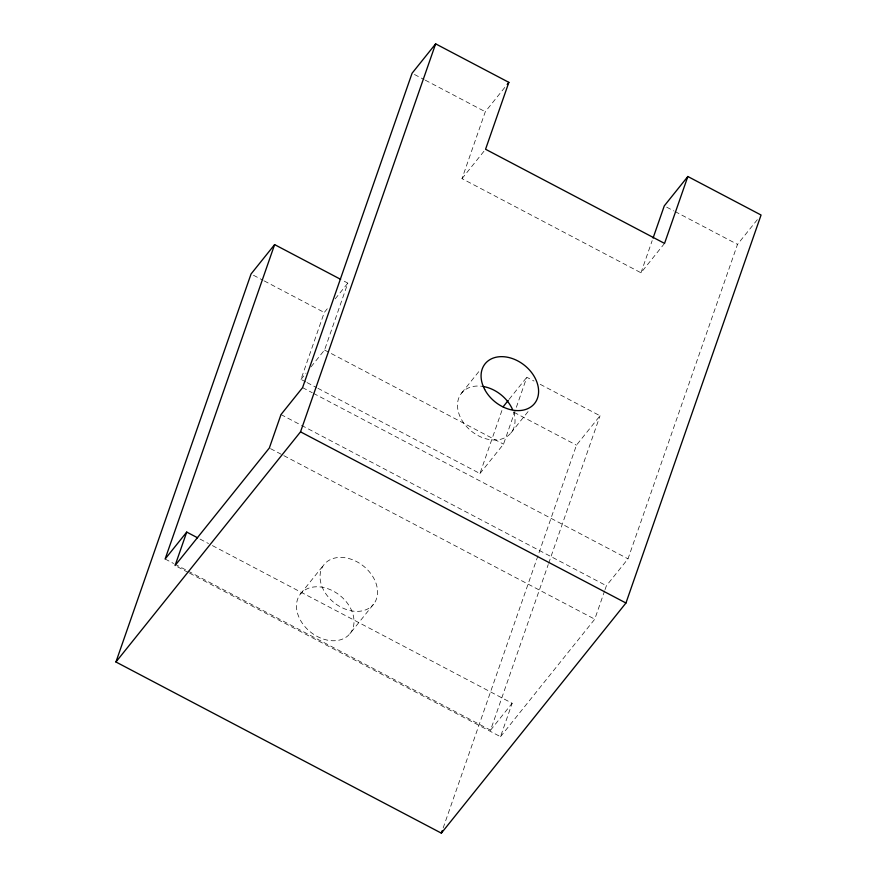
<?xml version="1.0" encoding="UTF-8"?>
<svg xmlns="http://www.w3.org/2000/svg" width="877" height="877" viewBox="0 0 877 877"><rect width="100%" height="100%" fill="white"/><g stroke="black" fill="none" stroke-linecap="round" stroke-linejoin="round"><path stroke-width="0.66" stroke-dasharray="4.38 3.29" d="M305.81 381.933L300.975 379.39L324.271 312.497L328.48 307.257M311.072 366.805L324.545 350.011L347.84 283.118L341.833 279.96M664.547 243.4L640.977 272.78L462.004 178.634L485.299 111.741L505.492 86.56M317.912 388.303L479.96 473.536L503.255 406.643M479.96 473.536L503.519 444.157L526.814 377.263L534.016 381.057M443.159 827.976L576.474 445.154L600.032 415.775L538.818 383.578M640.977 272.78L652.181 240.616M188.116 571.102L490.55 730.19L548.224 564.569M548.673 563.275L600.032 415.775M189.596 573.163L500.504 736.702L512.146 703.255L209.713 544.178M500.504 736.702L594.759 619.184L604.615 590.89M605.064 589.596L606.413 585.737L628.009 558.813L737.502 244.398L757.695 219.217M335.211 298.86L347.84 283.118M300.975 379.39L306.029 373.098M462.004 178.634L484.718 150.307M300.57 593.828L324.139 564.459M461.598 393.071L480.114 369.995M509.142 399.298L526.814 377.263M349.912 633.709A31.725 23.471 38.7 0 0 325.729 588.039A31.725 23.471 38.7 0 0 300.077 619.568A31.725 23.471 38.7 0 0 349.912 633.709L373.47 604.33A31.725 23.471 38.7 0 0 349.298 558.66A31.725 23.471 38.7 0 0 323.646 590.188A31.725 23.471 38.7 0 0 373.47 604.33M510.929 432.953L529.445 409.877M490.55 730.19L512.146 703.255M414.481 74.49L424.084 79.544M425.279 80.169L485.299 111.741M666.673 207.147L673.876 210.94M675.082 211.565L737.502 244.398M253.453 275.246L263.056 280.3M264.251 280.925L324.271 312.497M514.054 412.322L576.474 445.154M324.545 350.011L503.519 444.157M307.027 382.58L316.696 387.667M302.587 387.634L312.267 392.732M313.473 393.367L628.009 558.813M280.991 414.569L300.34 424.753M301.556 425.389L606.413 585.737M270.544 448.651L282.646 455.02M283.852 455.656L594.759 619.184M200.033 539.081L208.507 543.543M165.128 559.011L173.591 563.472M174.808 564.108L186.9 570.467M177.505 566.805L188.391 572.528M513.473 411.894A31.725 23.471 38.7 0 1 494.047 440.013A31.725 23.471 38.7 0 1 458.156 411.006A31.725 23.471 38.7 0 1 481.747 386.253"/><path stroke-width="1.32" d="M653.08 238.051L664.273 205.887L687.842 176.507L761.061 215.018L625.948 603.014L441.361 833.15L115.939 661.982L251.052 273.986L274.622 244.606L340.638 279.335M274.622 244.606L165.128 559.011L186.724 532.087L197.621 537.809M186.724 532.087L175.082 565.533L269.338 448.015L280.991 414.569L302.587 387.634L412.08 73.229L435.639 43.85L508.857 82.361L485.562 149.254L664.547 243.4L687.842 176.507M115.939 661.982L300.526 431.846L435.639 43.85M441.361 833.15L442.26 830.563M507.18 84.466L508.857 82.361M503.255 406.643L508.298 400.35M300.526 431.846L625.948 603.014M482.997 386.439A31.725 23.471 38.7 0 1 512.541 409.537M484.674 389.432A31.725 23.471 38.7 0 0 534.499 403.573A31.725 23.471 38.7 0 0 510.315 357.904A31.725 23.471 38.7 0 0 484.674 389.432"/></g></svg>
